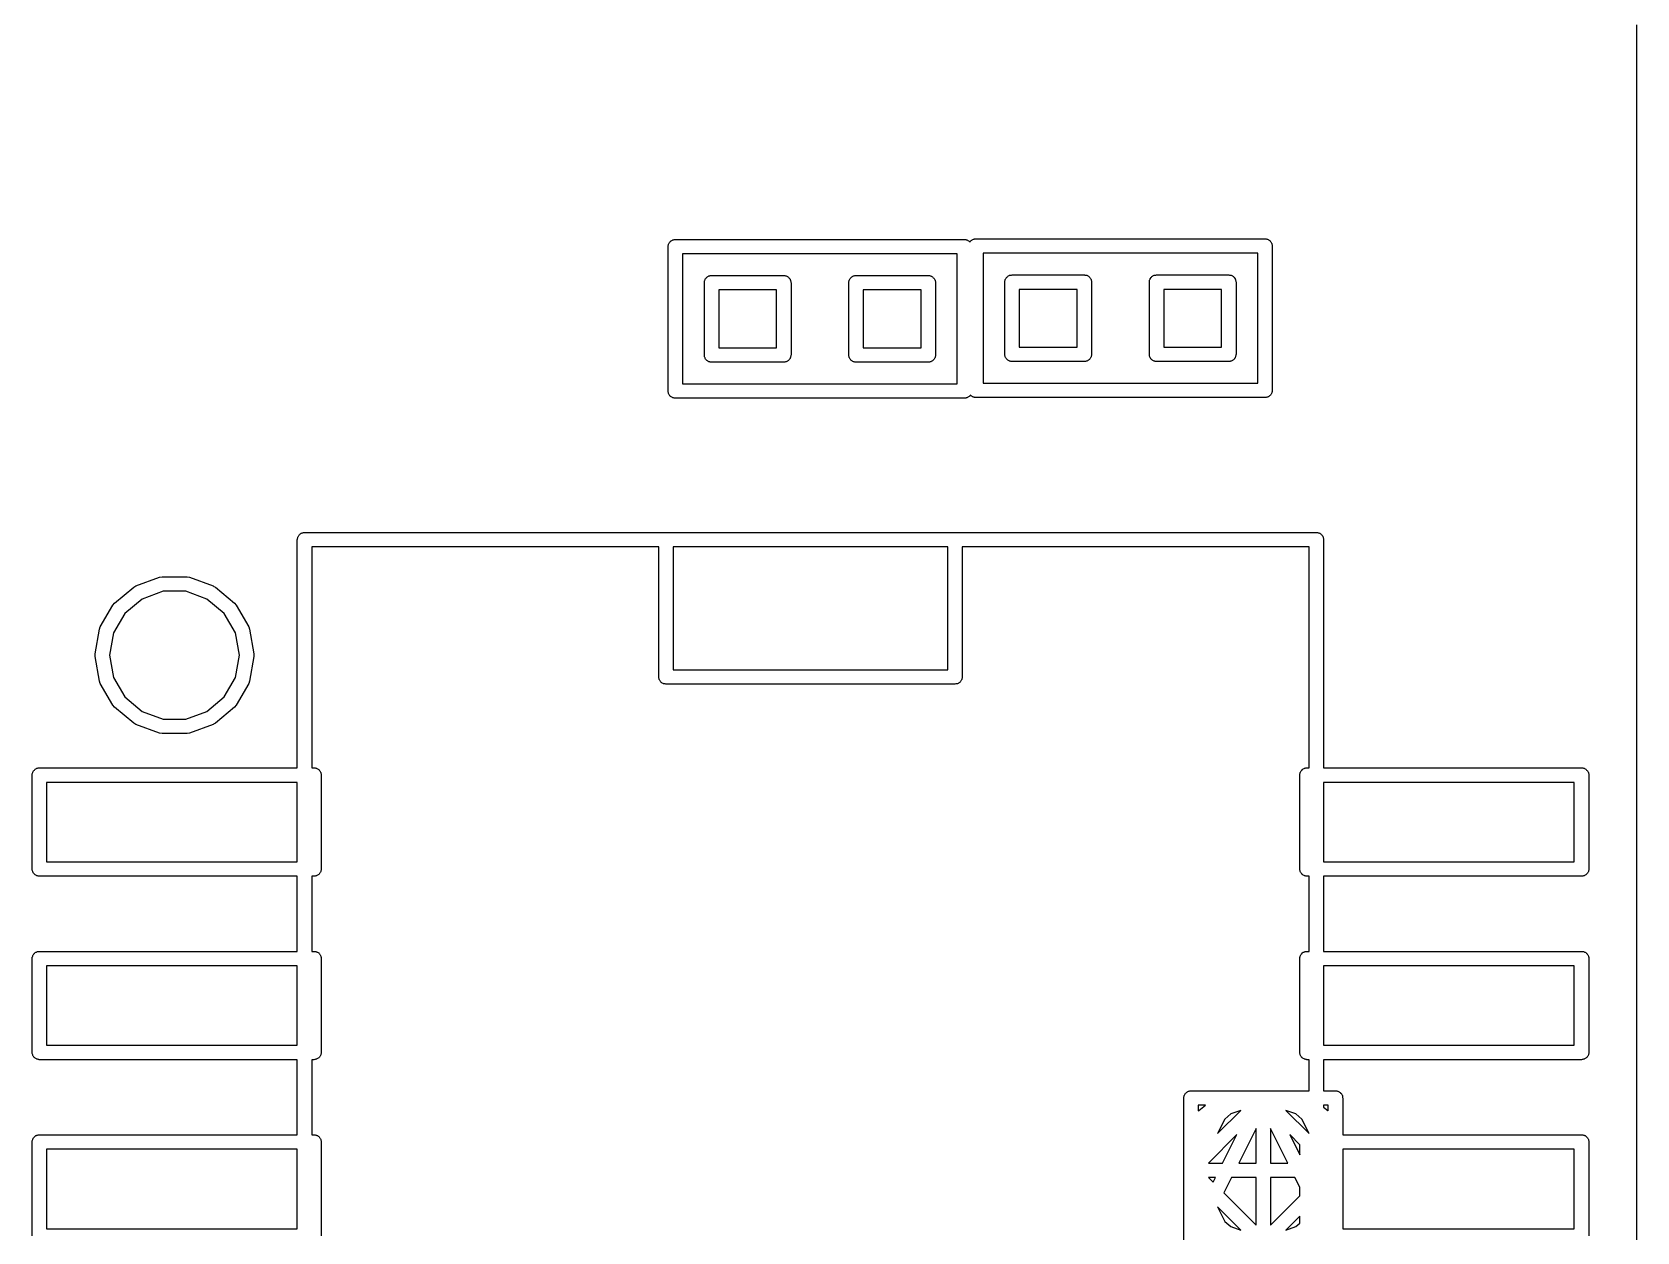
# Model space of a CAD drawing. Extents: x 105.1 to 166.9, y -128.1 to -71.6.
# Drawn here: x 139.98 to 151.09, y -105.43 to -97.12 of the extents above; entities that cross this region are included whole.
import ezdxf

# ---------------------------------------------------------------- set-up
doc = ezdxf.new("R2010")
doc.units = 0
doc.header["$MEASUREMENT"] = 0
doc.layers.add('BLACK', color=7, linetype='CONTINUOUS')

msp = doc.modelspace()

# ---------------------------------------------------------------- linework, layer by layer
at = {"layer": 'Black'}
for p, q in [((151.086, -113.584), (151.086, -97.0744)), ((144.386, -98.5923), (144.389, -98.5885)), ((144.386, -98.5966), (144.386, -98.5923)), ((144.389, -98.5885), (144.39, -98.5844)), ((144.39, -98.5844), (144.393, -98.581)), ((144.393, -98.581), (144.395, -98.5772)), ((144.395, -98.5772), (144.399, -98.5744)), ((144.399, -98.5744), (144.401, -98.5711)), ((144.401, -98.5711), (144.405, -98.5689)), ((144.405, -98.5689), (144.408, -98.5661)), ((144.408, -98.5661), (144.413, -98.5646)), ((144.413, -98.5646), (144.416, -98.5624)), ((144.416, -98.5624), (144.421, -98.5616)), ((144.421, -98.5616), (144.425, -98.5601)), ((144.425, -98.5601), (144.429, -98.5601)), ((144.429, -98.5601), (144.433, -98.5594)), ((144.433, -98.5594), (146.433, -98.5594)), ((146.433, -98.5594), (146.438, -98.5601)), ((146.438, -98.5601), (146.442, -98.5601)), ((146.442, -98.5601), (146.446, -98.5616)), ((146.446, -98.5616), (146.451, -98.5624)), ((146.451, -98.5624), (146.454, -98.5646)), ((146.454, -98.5646), (146.458, -98.5661)), ((146.458, -98.5661), (146.462, -98.5689)), ((146.462, -98.5689), (146.466, -98.5711)), ((146.466, -98.5711), (146.468, -98.5744)), ((146.468, -98.5744), (146.472, -98.5772)), ((146.472, -98.5767), (146.474, -98.5729)), ((146.472, -98.5772), (146.472, -98.5767)), ((146.472, -98.5772), (146.472, -98.5772)), ((146.474, -98.5729), (146.478, -98.5701)), ((146.478, -98.5701), (146.481, -98.5667)), ((146.481, -98.5667), (146.484, -98.5646)), ((146.484, -98.5646), (146.488, -98.5617)), ((146.488, -98.5617), (146.492, -98.5602)), ((146.492, -98.5602), (146.496, -98.5581)), ((146.496, -98.5581), (146.5, -98.5573)), ((146.5, -98.5573), (146.504, -98.5558)), ((146.504, -98.5558), (146.508, -98.5558)), ((146.508, -98.5558), (146.513, -98.555)), ((146.513, -98.555), (148.513, -98.555)), ((148.513, -98.555), (148.517, -98.5558)), ((148.517, -98.5558), (148.521, -98.5558)), ((148.521, -98.5558), (148.525, -98.5573)), ((148.525, -98.5573), (148.53, -98.5581)), ((148.53, -98.5581), (148.534, -98.5602)), ((148.534, -98.5602), (148.538, -98.5617)), ((148.538, -98.5617), (148.541, -98.5646)), ((148.541, -98.5646), (148.545, -98.5667)), ((148.545, -98.5667), (148.548, -98.5701)), ((148.548, -98.5701), (148.551, -98.5729)), ((148.551, -98.5729), (148.553, -98.5767)), ((148.553, -98.5767), (148.556, -98.58)), ((148.556, -98.58), (148.558, -98.5842)), ((148.558, -98.5842), (148.56, -98.5879)), ((148.56, -98.5879), (148.56, -98.5923)), ((148.56, -98.5923), (148.562, -98.5964)), ((144.383, -98.6094), (144.384, -98.6051)), ((144.383, -99.6091), (144.383, -98.6094)), ((144.384, -98.6007), (144.386, -98.5966)), ((144.384, -98.6051), (144.384, -98.6007)), ((144.483, -98.6594), (144.483, -99.5591)), ((146.383, -98.6594), (144.483, -98.6594)), ((146.383, -99.5591), (146.383, -98.6594)), ((146.563, -98.655), (146.563, -99.5548)), ((148.463, -98.655), (146.563, -98.655)), ((148.463, -99.5548), (148.463, -98.655)), ((148.562, -98.5964), (148.562, -98.6007)), ((148.562, -98.6007), (148.563, -98.605)), ((148.563, -98.605), (148.563, -99.6048)), ((144.655, -98.8188), (144.659, -98.8159)), ((144.659, -98.8159), (144.663, -98.8145)), ((144.663, -98.8145), (144.666, -98.8123)), ((144.666, -98.8123), (144.671, -98.8115)), ((144.671, -98.8115), (144.675, -98.81)), ((144.675, -98.81), (144.679, -98.81)), ((144.679, -98.81), (144.684, -98.8092)), ((144.684, -98.8092), (145.184, -98.8092)), ((145.184, -98.8092), (145.188, -98.81)), ((145.188, -98.81), (145.192, -98.81)), ((145.192, -98.81), (145.196, -98.8115)), ((145.196, -98.8115), (145.201, -98.8123)), ((145.201, -98.8123), (145.204, -98.8145)), ((145.204, -98.8145), (145.209, -98.8159)), ((145.209, -98.8159), (145.212, -98.8188)), ((145.655, -98.8188), (145.658, -98.8159)), ((145.658, -98.8159), (145.662, -98.8145)), ((145.662, -98.8145), (145.666, -98.8123)), ((145.666, -98.8123), (145.671, -98.8115)), ((145.671, -98.8115), (145.675, -98.81)), ((145.675, -98.81), (145.679, -98.81)), ((145.679, -98.81), (145.683, -98.8092)), ((145.683, -98.8092), (146.183, -98.8092)), ((146.183, -98.8092), (146.188, -98.81)), ((146.188, -98.81), (146.192, -98.81)), ((146.192, -98.81), (146.196, -98.8115)), ((146.196, -98.8115), (146.2, -98.8123)), ((146.2, -98.8123), (146.204, -98.8145)), ((146.204, -98.8145), (146.208, -98.8159)), ((146.208, -98.8159), (146.212, -98.8188)), ((146.728, -98.82), (146.731, -98.8166)), ((146.731, -98.8166), (146.734, -98.8144)), ((146.734, -98.8144), (146.738, -98.8116)), ((146.738, -98.8116), (146.742, -98.8101)), ((146.742, -98.8101), (146.746, -98.8079)), ((146.746, -98.8079), (146.75, -98.8072)), ((146.75, -98.8072), (146.754, -98.8057)), ((146.754, -98.8057), (146.759, -98.8057)), ((146.759, -98.8057), (146.763, -98.8049)), ((146.763, -98.8049), (147.263, -98.8049)), ((147.263, -98.8049), (147.267, -98.8057)), ((147.267, -98.8057), (147.272, -98.8057)), ((147.272, -98.8057), (147.276, -98.8072)), ((147.276, -98.8072), (147.28, -98.8079)), ((147.28, -98.8079), (147.284, -98.8101)), ((147.284, -98.8101), (147.288, -98.8116)), ((147.288, -98.8116), (147.291, -98.8144)), ((147.291, -98.8144), (147.295, -98.8166)), ((147.295, -98.8166), (147.298, -98.82)), ((147.728, -98.82), (147.73, -98.8166)), ((147.73, -98.8166), (147.734, -98.8144)), ((147.734, -98.8144), (147.738, -98.8116)), ((147.738, -98.8116), (147.742, -98.8101)), ((147.742, -98.8101), (147.745, -98.8079)), ((147.745, -98.8079), (147.75, -98.8072)), ((147.75, -98.8072), (147.754, -98.8057)), ((147.754, -98.8057), (147.758, -98.8057)), ((147.758, -98.8057), (147.763, -98.8049)), ((147.763, -98.8049), (148.263, -98.8049)), ((148.263, -98.8049), (148.267, -98.8057)), ((148.267, -98.8057), (148.271, -98.8057)), ((148.271, -98.8057), (148.275, -98.8072)), ((148.275, -98.8072), (148.28, -98.8079)), ((148.28, -98.8079), (148.283, -98.8101)), ((148.283, -98.8101), (148.288, -98.8116)), ((148.288, -98.8116), (148.291, -98.8144)), ((148.291, -98.8144), (148.295, -98.8166)), ((148.295, -98.8166), (148.298, -98.82)), ((144.634, -98.8506), (144.636, -98.8465)), ((144.634, -98.8549), (144.634, -98.8506)), ((144.634, -98.8592), (144.634, -98.8549)), ((144.634, -99.3592), (144.634, -98.8592)), ((144.636, -98.8465), (144.637, -98.8421)), ((144.637, -98.8421), (144.639, -98.8384)), ((144.639, -98.8384), (144.64, -98.8342)), ((144.64, -98.8342), (144.643, -98.8309)), ((144.643, -98.8309), (144.645, -98.8271)), ((144.645, -98.8271), (144.649, -98.8243)), ((144.649, -98.8243), (144.651, -98.8209)), ((144.651, -98.8209), (144.655, -98.8188)), ((144.734, -98.9092), (144.734, -99.3092)), ((145.134, -98.9092), (144.734, -98.9092)), ((145.134, -99.3092), (145.134, -98.9092)), ((145.212, -98.8188), (145.216, -98.8209)), ((145.216, -98.8209), (145.219, -98.8243)), ((145.219, -98.8243), (145.222, -98.8271)), ((145.222, -98.8271), (145.224, -98.8309)), ((145.224, -98.8309), (145.227, -98.8342)), ((145.227, -98.8342), (145.228, -98.8384)), ((145.228, -98.8384), (145.231, -98.8421)), ((145.231, -98.8421), (145.231, -98.8465)), ((145.231, -98.8465), (145.233, -98.8506)), ((145.233, -98.8506), (145.233, -98.8549)), ((145.233, -98.8549), (145.234, -98.8592)), ((145.234, -98.8592), (145.234, -99.3592)), ((145.633, -98.8592), (145.634, -98.8549)), ((145.633, -99.3592), (145.633, -98.8592)), ((145.634, -98.8506), (145.636, -98.8465)), ((145.634, -98.8549), (145.634, -98.8506)), ((145.636, -98.8421), (145.639, -98.8384)), ((145.636, -98.8465), (145.636, -98.8421)), ((145.639, -98.8384), (145.64, -98.8342)), ((145.64, -98.8342), (145.643, -98.8309)), ((145.643, -98.8309), (145.645, -98.8271)), ((145.645, -98.8271), (145.648, -98.8243)), ((145.648, -98.8243), (145.651, -98.8209)), ((145.651, -98.8209), (145.655, -98.8188)), ((145.733, -98.9092), (145.733, -99.3092)), ((146.133, -98.9092), (145.733, -98.9092)), ((146.133, -99.3092), (146.133, -98.9092)), ((146.212, -98.8188), (146.215, -98.8209)), ((146.215, -98.8209), (146.218, -98.8243)), ((146.218, -98.8243), (146.222, -98.8271)), ((146.222, -98.8271), (146.224, -98.8309)), ((146.224, -98.8309), (146.227, -98.8342)), ((146.227, -98.8342), (146.228, -98.8384)), ((146.228, -98.8384), (146.23, -98.8421)), ((146.23, -98.8421), (146.231, -98.8465)), ((146.231, -98.8465), (146.233, -98.8506)), ((146.233, -98.8506), (146.233, -98.8549)), ((146.233, -98.8549), (146.233, -98.8592)), ((146.233, -98.8592), (146.233, -99.3592)), ((146.713, -98.8549), (146.714, -98.8506)), ((146.713, -99.3549), (146.713, -98.8549)), ((146.714, -98.8462), (146.715, -98.8421)), ((146.714, -98.8506), (146.714, -98.8462)), ((146.715, -98.8421), (146.716, -98.8378)), ((146.716, -98.8378), (146.718, -98.834)), ((146.718, -98.834), (146.72, -98.8299)), ((146.72, -98.8299), (146.722, -98.8266)), ((146.722, -98.8266), (146.725, -98.8228)), ((146.725, -98.8228), (146.728, -98.82)), ((146.813, -98.9049), (146.813, -99.3049)), ((147.213, -98.9049), (146.813, -98.9049)), ((147.213, -99.3049), (147.213, -98.9049)), ((147.298, -98.82), (147.301, -98.8228)), ((147.301, -98.8228), (147.303, -98.8266)), ((147.303, -98.8266), (147.306, -98.8299)), ((147.306, -98.8299), (147.308, -98.834)), ((147.308, -98.834), (147.31, -98.8378)), ((147.31, -98.8378), (147.311, -98.8421)), ((147.311, -98.8421), (147.312, -98.8462)), ((147.312, -98.8462), (147.312, -98.8506)), ((147.312, -98.8506), (147.313, -98.8549)), ((147.313, -98.8549), (147.313, -99.3549)), ((147.713, -98.8462), (147.715, -98.8421)), ((147.713, -98.8506), (147.713, -98.8462)), ((147.713, -98.8549), (147.713, -98.8506)), ((147.713, -99.3549), (147.713, -98.8549)), ((147.715, -98.8421), (147.716, -98.8378)), ((147.716, -98.8378), (147.718, -98.834)), ((147.718, -98.834), (147.719, -98.8299)), ((147.719, -98.8299), (147.722, -98.8266)), ((147.722, -98.8266), (147.724, -98.8228)), ((147.724, -98.8228), (147.728, -98.82)), ((147.813, -98.9049), (147.813, -99.3049)), ((148.213, -98.9049), (147.813, -98.9049)), ((148.213, -99.3049), (148.213, -98.9049)), ((148.298, -98.82), (148.301, -98.8228)), ((148.301, -98.8228), (148.303, -98.8266)), ((148.303, -98.8266), (148.306, -98.8299)), ((148.306, -98.8299), (148.307, -98.834)), ((148.307, -98.834), (148.31, -98.8378)), ((148.31, -98.8378), (148.31, -98.8421)), ((148.31, -98.8421), (148.312, -98.8462)), ((148.312, -98.8462), (148.312, -98.8506)), ((148.312, -98.8506), (148.313, -98.8549)), ((148.313, -98.8549), (148.313, -99.3549)), ((144.634, -99.3636), (144.634, -99.3592)), ((144.634, -99.3679), (144.634, -99.3636)), ((144.636, -99.372), (144.634, -99.3679)), ((144.734, -99.3092), (145.134, -99.3092)), ((145.233, -99.3679), (145.231, -99.372)), ((145.234, -99.3592), (145.233, -99.3636)), ((145.233, -99.3636), (145.233, -99.3679)), ((145.634, -99.3636), (145.633, -99.3592)), ((145.634, -99.3679), (145.634, -99.3636)), ((145.636, -99.372), (145.634, -99.3679)), ((145.733, -99.3092), (146.133, -99.3092)), ((146.233, -99.3679), (146.231, -99.372)), ((146.233, -99.3592), (146.233, -99.3636)), ((146.233, -99.3636), (146.233, -99.3679)), ((146.714, -99.3592), (146.713, -99.3549)), ((146.714, -99.3636), (146.714, -99.3592)), ((146.715, -99.3677), (146.714, -99.3636)), ((146.716, -99.372), (146.715, -99.3677)), ((146.813, -99.3049), (147.213, -99.3049)), ((147.311, -99.3677), (147.31, -99.372)), ((147.312, -99.3636), (147.311, -99.3677)), ((147.313, -99.3549), (147.312, -99.3592)), ((147.312, -99.3592), (147.312, -99.3636)), ((147.713, -99.3592), (147.713, -99.3549)), ((147.713, -99.3636), (147.713, -99.3592)), ((147.715, -99.3677), (147.713, -99.3636)), ((147.716, -99.372), (147.715, -99.3677)), ((147.813, -99.3049), (148.213, -99.3049)), ((148.312, -99.3636), (148.31, -99.3677)), ((148.31, -99.3677), (148.31, -99.372)), ((148.313, -99.3549), (148.312, -99.3592)), ((148.312, -99.3592), (148.312, -99.3636)), ((144.637, -99.3763), (144.636, -99.372)), ((144.639, -99.3801), (144.637, -99.3763)), ((144.64, -99.3842), (144.639, -99.3801)), ((144.643, -99.3876), (144.64, -99.3842)), ((144.645, -99.3914), (144.643, -99.3876)), ((144.649, -99.3942), (144.645, -99.3914)), ((144.651, -99.3975), (144.649, -99.3942)), ((144.655, -99.3997), (144.651, -99.3975)), ((144.659, -99.4025), (144.655, -99.3997)), ((144.663, -99.404), (144.659, -99.4025)), ((144.666, -99.4062), (144.663, -99.404)), ((144.671, -99.407), (144.666, -99.4062)), ((144.675, -99.4085), (144.671, -99.407)), ((144.679, -99.4085), (144.675, -99.4085)), ((144.684, -99.4092), (144.679, -99.4085)), ((145.184, -99.4092), (144.684, -99.4092)), ((145.188, -99.4085), (145.184, -99.4092)), ((145.192, -99.4085), (145.188, -99.4085)), ((145.196, -99.407), (145.192, -99.4085)), ((145.201, -99.4062), (145.196, -99.407)), ((145.204, -99.404), (145.201, -99.4062)), ((145.209, -99.4025), (145.204, -99.404)), ((145.212, -99.3997), (145.209, -99.4025)), ((145.216, -99.3975), (145.212, -99.3997)), ((145.219, -99.3942), (145.216, -99.3975)), ((145.222, -99.3914), (145.219, -99.3942)), ((145.224, -99.3876), (145.222, -99.3914)), ((145.227, -99.3842), (145.224, -99.3876)), ((145.228, -99.3801), (145.227, -99.3842)), ((145.231, -99.3763), (145.228, -99.3801)), ((145.231, -99.372), (145.231, -99.3763)), ((145.636, -99.3763), (145.636, -99.372)), ((145.639, -99.3801), (145.636, -99.3763)), ((145.64, -99.3842), (145.639, -99.3801)), ((145.643, -99.3876), (145.64, -99.3842)), ((145.645, -99.3914), (145.643, -99.3876)), ((145.648, -99.3942), (145.645, -99.3914)), ((145.651, -99.3975), (145.648, -99.3942)), ((145.655, -99.3997), (145.651, -99.3975)), ((145.658, -99.4025), (145.655, -99.3997)), ((145.662, -99.404), (145.658, -99.4025)), ((145.666, -99.4062), (145.662, -99.404)), ((145.671, -99.407), (145.666, -99.4062)), ((145.675, -99.4085), (145.671, -99.407)), ((145.679, -99.4085), (145.675, -99.4085)), ((145.683, -99.4092), (145.679, -99.4085)), ((146.183, -99.4092), (145.683, -99.4092)), ((146.188, -99.4085), (146.183, -99.4092)), ((146.192, -99.4085), (146.188, -99.4085)), ((146.196, -99.407), (146.192, -99.4085)), ((146.2, -99.4062), (146.196, -99.407)), ((146.204, -99.404), (146.2, -99.4062)), ((146.208, -99.4025), (146.204, -99.404)), ((146.212, -99.3997), (146.208, -99.4025)), ((146.215, -99.3975), (146.212, -99.3997)), ((146.218, -99.3942), (146.215, -99.3975)), ((146.222, -99.3914), (146.218, -99.3942)), ((146.224, -99.3876), (146.222, -99.3914)), ((146.227, -99.3842), (146.224, -99.3876)), ((146.228, -99.3801), (146.227, -99.3842)), ((146.23, -99.3763), (146.228, -99.3801)), ((146.231, -99.372), (146.23, -99.3763)), ((146.718, -99.3758), (146.716, -99.372)), ((146.72, -99.3799), (146.718, -99.3758)), ((146.722, -99.3833), (146.72, -99.3799)), ((146.725, -99.3871), (146.722, -99.3833)), ((146.728, -99.3899), (146.725, -99.3871)), ((146.731, -99.3932), (146.728, -99.3899)), ((146.734, -99.3954), (146.731, -99.3932)), ((146.738, -99.3982), (146.734, -99.3954)), ((146.742, -99.3997), (146.738, -99.3982)), ((146.746, -99.4019), (146.742, -99.3997)), ((146.75, -99.4027), (146.746, -99.4019)), ((146.754, -99.4042), (146.75, -99.4027)), ((146.759, -99.4042), (146.754, -99.4042)), ((146.763, -99.4049), (146.759, -99.4042)), ((147.263, -99.4049), (146.763, -99.4049)), ((147.267, -99.4042), (147.263, -99.4049)), ((147.272, -99.4042), (147.267, -99.4042)), ((147.276, -99.4027), (147.272, -99.4042)), ((147.28, -99.4019), (147.276, -99.4027)), ((147.284, -99.3997), (147.28, -99.4019)), ((147.288, -99.3982), (147.284, -99.3997)), ((147.291, -99.3954), (147.288, -99.3982)), ((147.295, -99.3932), (147.291, -99.3954)), ((147.298, -99.3899), (147.295, -99.3932)), ((147.301, -99.3871), (147.298, -99.3899)), ((147.303, -99.3833), (147.301, -99.3871)), ((147.306, -99.3799), (147.303, -99.3833)), ((147.308, -99.3758), (147.306, -99.3799)), ((147.31, -99.372), (147.308, -99.3758)), ((147.718, -99.3758), (147.716, -99.372)), ((147.719, -99.3799), (147.718, -99.3758)), ((147.722, -99.3833), (147.719, -99.3799)), ((147.724, -99.3871), (147.722, -99.3833)), ((147.728, -99.3899), (147.724, -99.3871)), ((147.73, -99.3932), (147.728, -99.3899)), ((147.734, -99.3954), (147.73, -99.3932)), ((147.738, -99.3982), (147.734, -99.3954)), ((147.742, -99.3997), (147.738, -99.3982)), ((147.745, -99.4019), (147.742, -99.3997)), ((147.75, -99.4027), (147.745, -99.4019)), ((147.754, -99.4042), (147.75, -99.4027)), ((147.758, -99.4042), (147.754, -99.4042)), ((147.763, -99.4049), (147.758, -99.4042)), ((148.263, -99.4049), (147.763, -99.4049)), ((148.267, -99.4042), (148.263, -99.4049)), ((148.271, -99.4042), (148.267, -99.4042)), ((148.275, -99.4027), (148.271, -99.4042)), ((148.28, -99.4019), (148.275, -99.4027)), ((148.283, -99.3997), (148.28, -99.4019)), ((148.288, -99.3982), (148.283, -99.3997)), ((148.291, -99.3954), (148.288, -99.3982)), ((148.295, -99.3932), (148.291, -99.3954)), ((148.298, -99.3899), (148.295, -99.3932)), ((148.301, -99.3871), (148.298, -99.3899)), ((148.303, -99.3833), (148.301, -99.3871)), ((148.306, -99.3799), (148.303, -99.3833)), ((148.307, -99.3758), (148.306, -99.3799)), ((148.31, -99.372), (148.307, -99.3758)), ((144.483, -99.5591), (146.383, -99.5591)), ((146.563, -99.5548), (148.463, -99.5548)), ((144.384, -99.6134), (144.383, -99.6091)), ((144.384, -99.6178), (144.384, -99.6134)), ((144.386, -99.6219), (144.384, -99.6178)), ((144.386, -99.6262), (144.386, -99.6219)), ((144.389, -99.63), (144.386, -99.6262)), ((144.39, -99.6341), (144.389, -99.63)), ((144.393, -99.6375), (144.39, -99.6341)), ((144.395, -99.6412), (144.393, -99.6375)), ((144.399, -99.6441), (144.395, -99.6412)), ((144.401, -99.6474), (144.399, -99.6441)), ((144.405, -99.6496), (144.401, -99.6474)), ((144.408, -99.6524), (144.405, -99.6496)), ((144.413, -99.6539), (144.408, -99.6524)), ((144.416, -99.6561), (144.413, -99.6539)), ((144.421, -99.6569), (144.416, -99.6561)), ((144.425, -99.6583), (144.421, -99.6569)), ((144.429, -99.6583), (144.425, -99.6583)), ((144.433, -99.6591), (144.429, -99.6583)), ((146.433, -99.6591), (144.433, -99.6591)), ((146.438, -99.6583), (146.433, -99.6591)), ((146.442, -99.6583), (146.438, -99.6583)), ((146.446, -99.6569), (146.442, -99.6583)), ((146.451, -99.6561), (146.446, -99.6569)), ((146.454, -99.6539), (146.451, -99.6561)), ((146.458, -99.6524), (146.454, -99.6539)), ((146.462, -99.6496), (146.458, -99.6524)), ((146.466, -99.6474), (146.462, -99.6496)), ((146.468, -99.6441), (146.466, -99.6474)), ((146.472, -99.6412), (146.468, -99.6441)), ((146.474, -99.6375), (146.472, -99.6412)), ((146.478, -99.6397), (146.474, -99.6369)), ((146.474, -99.6369), (146.474, -99.6369)), ((146.474, -99.6369), (146.474, -99.6375)), ((146.481, -99.6431), (146.478, -99.6397)), ((146.484, -99.6453), (146.481, -99.6431)), ((146.488, -99.6481), (146.484, -99.6453)), ((146.492, -99.6496), (146.488, -99.6481)), ((146.496, -99.6518), (146.492, -99.6496)), ((146.5, -99.6525), (146.496, -99.6518)), ((146.504, -99.654), (146.5, -99.6525)), ((146.508, -99.654), (146.504, -99.654)), ((146.513, -99.6548), (146.508, -99.654)), ((148.513, -99.6548), (146.513, -99.6548)), ((148.517, -99.654), (148.513, -99.6548)), ((148.521, -99.654), (148.517, -99.654)), ((148.525, -99.6525), (148.521, -99.654)), ((148.53, -99.6518), (148.525, -99.6525)), ((148.534, -99.6496), (148.53, -99.6518)), ((148.538, -99.6481), (148.534, -99.6496)), ((148.541, -99.6453), (148.538, -99.6481)), ((148.545, -99.6431), (148.541, -99.6453)), ((148.548, -99.6397), (148.545, -99.6431)), ((148.551, -99.6369), (148.548, -99.6397)), ((148.553, -99.6331), (148.551, -99.6369)), ((148.556, -99.6298), (148.553, -99.6331)), ((148.558, -99.6257), (148.556, -99.6298)), ((148.56, -99.6219), (148.558, -99.6257)), ((148.562, -99.6135), (148.56, -99.6176)), ((148.56, -99.6176), (148.56, -99.6219)), ((148.563, -99.6048), (148.562, -99.6091)), ((148.562, -99.6091), (148.562, -99.6135)), ((141.843, -100.594), (141.848, -100.593)), ((141.848, -100.593), (141.851, -100.591)), ((141.851, -100.591), (141.856, -100.59)), ((141.856, -100.59), (141.86, -100.588)), ((141.86, -100.588), (141.864, -100.588)), ((141.864, -100.588), (141.868, -100.588)), ((141.868, -100.588), (148.868, -100.588)), ((148.868, -100.588), (148.873, -100.588)), ((148.873, -100.588), (148.877, -100.588)), ((148.877, -100.588), (148.881, -100.59)), ((148.881, -100.59), (148.886, -100.591)), ((148.886, -100.591), (148.889, -100.593)), ((148.889, -100.593), (148.893, -100.594)), ((141.818, -100.638), (141.819, -100.633)), ((141.818, -102.218), (141.818, -100.638)), ((141.819, -100.629), (141.821, -100.625)), ((141.819, -100.633), (141.819, -100.629)), ((141.821, -100.625), (141.822, -100.621)), ((141.822, -100.621), (141.824, -100.617)), ((141.824, -100.617), (141.825, -100.613)), ((141.825, -100.613), (141.828, -100.609)), ((141.828, -100.609), (141.83, -100.606)), ((141.83, -100.606), (141.834, -100.603)), ((141.834, -100.603), (141.836, -100.599)), ((141.836, -100.599), (141.84, -100.597)), ((141.84, -100.597), (141.843, -100.594)), ((144.318, -100.688), (141.918, -100.688)), ((141.918, -100.688), (141.918, -102.218)), ((144.318, -101.588), (144.318, -100.688)), ((144.418, -100.688), (144.418, -101.538)), ((146.318, -100.688), (144.418, -100.688)), ((146.318, -101.538), (146.318, -100.688)), ((148.818, -100.688), (146.418, -100.688)), ((146.418, -100.688), (146.418, -101.588)), ((148.818, -102.218), (148.818, -100.688)), ((148.893, -100.594), (148.897, -100.597)), ((148.897, -100.597), (148.901, -100.599)), ((148.901, -100.599), (148.903, -100.603)), ((148.903, -100.603), (148.907, -100.606)), ((148.907, -100.606), (148.909, -100.609)), ((148.909, -100.609), (148.912, -100.613)), ((148.912, -100.613), (148.913, -100.617)), ((148.913, -100.617), (148.915, -100.621)), ((148.915, -100.621), (148.916, -100.625)), ((148.916, -100.625), (148.918, -100.629)), ((148.918, -100.629), (148.918, -100.633)), ((148.918, -100.633), (148.918, -100.638)), ((148.918, -100.638), (148.918, -102.218)), ((140.701, -100.958), (140.865, -100.898)), ((140.865, -100.898), (140.882, -100.895)), ((140.882, -100.895), (141.055, -100.895)), ((141.055, -100.895), (141.072, -100.898)), ((141.072, -100.898), (141.072, -100.898)), ((141.072, -100.898), (141.236, -100.958)), ((140.553, -101.078), (140.686, -100.966)), ((140.686, -100.966), (140.701, -100.958)), ((140.89, -100.995), (140.744, -101.049)), ((141.047, -100.995), (140.89, -100.995)), ((141.193, -101.049), (141.047, -100.995)), ((141.236, -100.958), (141.236, -100.958)), ((141.236, -100.958), (141.241, -100.961)), ((141.241, -100.961), (141.251, -100.966)), ((141.251, -100.966), (141.251, -100.966)), ((141.251, -100.966), (141.384, -101.078)), ((140.455, -101.242), (140.542, -101.091)), ((140.542, -101.091), (140.553, -101.078)), ((140.744, -101.049), (140.624, -101.149)), ((141.313, -101.149), (141.193, -101.049)), ((141.384, -101.078), (141.384, -101.078)), ((141.384, -101.078), (141.395, -101.091)), ((141.395, -101.091), (141.482, -101.242)), ((140.419, -101.429), (140.449, -101.258)), ((140.449, -101.258), (140.455, -101.242)), ((140.624, -101.149), (140.546, -101.284)), ((141.391, -101.284), (141.313, -101.149)), ((141.482, -101.242), (141.488, -101.258)), ((141.488, -101.258), (141.518, -101.429)), ((140.546, -101.284), (140.519, -101.438)), ((141.418, -101.438), (141.391, -101.284)), ((140.419, -101.446), (140.419, -101.429)), ((140.419, -101.429), (140.419, -101.429)), ((140.449, -101.617), (140.419, -101.446)), ((140.519, -101.438), (140.546, -101.591)), ((141.391, -101.591), (141.418, -101.438)), ((141.518, -101.446), (141.488, -101.617)), ((141.518, -101.429), (141.518, -101.429)), ((141.518, -101.429), (141.518, -101.446)), ((140.546, -101.591), (140.624, -101.727)), ((141.313, -101.727), (141.391, -101.591)), ((144.319, -101.592), (144.318, -101.588)), ((144.319, -101.596), (144.319, -101.592)), ((144.418, -101.538), (146.318, -101.538)), ((146.418, -101.588), (146.418, -101.592)), ((146.418, -101.592), (146.418, -101.596)), ((140.455, -101.634), (140.449, -101.617)), ((140.449, -101.617), (140.449, -101.617)), ((140.542, -101.784), (140.455, -101.634)), ((141.482, -101.634), (141.395, -101.784)), ((141.488, -101.617), (141.482, -101.634)), ((141.488, -101.617), (141.488, -101.617)), ((144.321, -101.601), (144.319, -101.596)), ((144.322, -101.605), (144.321, -101.601)), ((144.324, -101.609), (144.322, -101.605)), ((144.325, -101.613), (144.324, -101.609)), ((144.328, -101.616), (144.325, -101.613)), ((144.33, -101.62), (144.328, -101.616)), ((144.334, -101.623), (144.33, -101.62)), ((144.336, -101.626), (144.334, -101.623)), ((144.34, -101.628), (144.336, -101.626)), ((144.343, -101.631), (144.34, -101.628)), ((144.348, -101.633), (144.343, -101.631)), ((144.351, -101.635), (144.348, -101.633)), ((144.356, -101.635), (144.351, -101.635)), ((144.36, -101.637), (144.356, -101.635)), ((144.364, -101.637), (144.36, -101.637)), ((144.368, -101.638), (144.364, -101.637)), ((146.368, -101.638), (144.368, -101.638)), ((146.373, -101.637), (146.368, -101.638)), ((146.377, -101.637), (146.373, -101.637)), ((146.381, -101.635), (146.377, -101.637)), ((146.386, -101.635), (146.381, -101.635)), ((146.389, -101.633), (146.386, -101.635)), ((146.393, -101.631), (146.389, -101.633)), ((146.397, -101.628), (146.393, -101.631)), ((146.401, -101.626), (146.397, -101.628)), ((146.403, -101.623), (146.401, -101.626)), ((146.407, -101.62), (146.403, -101.623)), ((146.409, -101.616), (146.407, -101.62)), ((146.412, -101.613), (146.409, -101.616)), ((146.413, -101.609), (146.412, -101.613)), ((146.415, -101.605), (146.413, -101.609)), ((146.416, -101.601), (146.415, -101.605)), ((146.418, -101.596), (146.416, -101.601)), ((140.553, -101.797), (140.542, -101.784)), ((140.686, -101.909), (140.553, -101.797)), ((140.553, -101.797), (140.553, -101.797)), ((140.624, -101.727), (140.744, -101.827)), ((141.193, -101.827), (141.313, -101.727)), ((141.384, -101.797), (141.251, -101.909)), ((141.395, -101.784), (141.384, -101.797)), ((141.384, -101.797), (141.384, -101.797)), ((140.701, -101.918), (140.686, -101.909)), ((140.865, -101.977), (140.701, -101.918)), ((140.701, -101.918), (140.701, -101.918)), ((140.744, -101.827), (140.89, -101.88)), ((140.89, -101.88), (141.046, -101.88)), ((141.046, -101.88), (141.193, -101.827)), ((141.236, -101.918), (141.072, -101.977)), ((141.239, -101.916), (141.236, -101.918)), ((141.251, -101.909), (141.239, -101.916)), ((140.882, -101.98), (140.865, -101.977)), ((140.865, -101.977), (140.865, -101.977)), ((141.055, -101.98), (140.882, -101.98)), ((141.072, -101.977), (141.055, -101.98)), ((139.984, -102.259), (139.986, -102.255)), ((139.986, -102.255), (139.987, -102.251)), ((139.987, -102.251), (139.989, -102.247)), ((139.989, -102.247), (139.99, -102.243)), ((139.99, -102.243), (139.993, -102.239)), ((139.993, -102.239), (139.995, -102.236)), ((139.995, -102.236), (139.999, -102.233)), ((139.999, -102.233), (140.001, -102.229)), ((140.001, -102.229), (140.005, -102.227)), ((140.005, -102.227), (140.008, -102.224)), ((140.008, -102.224), (140.013, -102.223)), ((140.013, -102.223), (140.016, -102.221)), ((140.016, -102.221), (140.021, -102.22)), ((140.021, -102.22), (140.025, -102.218)), ((140.025, -102.218), (140.029, -102.218)), ((140.029, -102.218), (140.033, -102.218)), ((140.033, -102.218), (141.818, -102.218)), ((141.918, -102.218), (141.933, -102.218)), ((141.933, -102.218), (141.938, -102.218)), ((141.938, -102.218), (141.942, -102.218)), ((141.942, -102.218), (141.946, -102.22)), ((141.946, -102.22), (141.951, -102.221)), ((141.951, -102.221), (141.954, -102.223)), ((141.954, -102.223), (141.958, -102.224)), ((141.958, -102.224), (141.962, -102.227)), ((141.962, -102.227), (141.966, -102.229)), ((141.966, -102.229), (141.968, -102.233)), ((141.968, -102.233), (141.972, -102.236)), ((141.972, -102.236), (141.974, -102.239)), ((141.974, -102.239), (141.977, -102.243)), ((141.977, -102.243), (141.978, -102.247)), ((141.978, -102.247), (141.98, -102.251)), ((141.98, -102.251), (141.981, -102.255)), ((141.981, -102.255), (141.983, -102.259)), ((148.754, -102.259), (148.756, -102.255)), ((148.756, -102.255), (148.757, -102.251)), ((148.757, -102.251), (148.759, -102.247)), ((148.759, -102.247), (148.76, -102.243)), ((148.76, -102.243), (148.763, -102.239)), ((148.763, -102.239), (148.765, -102.236)), ((148.765, -102.236), (148.769, -102.233)), ((148.769, -102.233), (148.771, -102.229)), ((148.771, -102.229), (148.775, -102.227)), ((148.775, -102.227), (148.778, -102.224)), ((148.778, -102.224), (148.783, -102.223)), ((148.783, -102.223), (148.786, -102.221)), ((148.786, -102.221), (148.791, -102.22)), ((148.791, -102.22), (148.795, -102.218)), ((148.795, -102.218), (148.799, -102.218)), ((148.799, -102.218), (148.803, -102.218)), ((148.803, -102.218), (148.818, -102.218)), ((148.918, -102.218), (150.703, -102.218)), ((150.703, -102.218), (150.708, -102.218)), ((150.708, -102.218), (150.712, -102.218)), ((150.712, -102.218), (150.716, -102.22)), ((150.716, -102.22), (150.721, -102.221)), ((150.721, -102.221), (150.724, -102.223)), ((150.724, -102.223), (150.728, -102.224)), ((150.728, -102.224), (150.732, -102.227)), ((150.732, -102.227), (150.736, -102.229)), ((150.736, -102.229), (150.738, -102.233)), ((150.738, -102.233), (150.742, -102.236)), ((150.742, -102.236), (150.744, -102.239)), ((150.744, -102.239), (150.747, -102.243)), ((150.747, -102.243), (150.748, -102.247)), ((150.748, -102.247), (150.75, -102.251)), ((150.75, -102.251), (150.751, -102.255)), ((150.751, -102.255), (150.753, -102.259)), ((139.983, -102.268), (139.984, -102.263)), ((139.983, -102.918), (139.983, -102.268)), ((139.984, -102.263), (139.984, -102.259)), ((140.083, -102.318), (140.083, -102.868)), ((141.818, -102.318), (140.083, -102.318)), ((141.818, -102.868), (141.818, -102.318)), ((141.983, -102.259), (141.983, -102.263)), ((141.983, -102.263), (141.983, -102.268)), ((141.983, -102.268), (141.983, -102.918)), ((148.753, -102.268), (148.754, -102.263)), ((148.753, -102.918), (148.753, -102.268)), ((148.754, -102.263), (148.754, -102.259)), ((148.918, -102.318), (148.918, -102.868)), ((150.653, -102.318), (148.918, -102.318)), ((150.653, -102.868), (150.653, -102.318)), ((150.753, -102.259), (150.753, -102.263)), ((150.753, -102.263), (150.753, -102.268)), ((150.753, -102.268), (150.753, -102.918)), ((139.984, -102.922), (139.983, -102.918)), ((139.984, -102.926), (139.984, -102.922)), ((140.083, -102.868), (141.818, -102.868)), ((141.983, -102.918), (141.983, -102.922)), ((141.983, -102.922), (141.983, -102.926)), ((148.754, -102.922), (148.753, -102.918)), ((148.754, -102.926), (148.754, -102.922)), ((148.918, -102.868), (150.653, -102.868)), ((150.753, -102.918), (150.753, -102.922)), ((150.753, -102.922), (150.753, -102.926)), ((139.986, -102.931), (139.984, -102.926)), ((139.987, -102.935), (139.986, -102.931)), ((139.989, -102.939), (139.987, -102.935)), ((139.99, -102.943), (139.989, -102.939)), ((139.993, -102.946), (139.99, -102.943)), ((139.995, -102.95), (139.993, -102.946)), ((139.999, -102.953), (139.995, -102.95)), ((140.001, -102.956), (139.999, -102.953)), ((140.005, -102.958), (140.001, -102.956)), ((140.008, -102.961), (140.005, -102.958)), ((140.013, -102.963), (140.008, -102.961)), ((140.016, -102.965), (140.013, -102.963)), ((140.021, -102.965), (140.016, -102.965)), ((140.025, -102.967), (140.021, -102.965)), ((140.029, -102.967), (140.025, -102.967)), ((140.033, -102.968), (140.029, -102.967)), ((141.818, -102.968), (140.033, -102.968)), ((141.818, -103.488), (141.818, -102.968)), ((141.933, -102.968), (141.918, -102.968)), ((141.918, -102.968), (141.918, -103.488)), ((141.938, -102.967), (141.933, -102.968)), ((141.942, -102.967), (141.938, -102.967)), ((141.946, -102.965), (141.942, -102.967)), ((141.951, -102.965), (141.946, -102.965)), ((141.954, -102.963), (141.951, -102.965)), ((141.958, -102.961), (141.954, -102.963)), ((141.962, -102.958), (141.958, -102.961)), ((141.966, -102.956), (141.962, -102.958)), ((141.968, -102.953), (141.966, -102.956)), ((141.972, -102.95), (141.968, -102.953)), ((141.974, -102.946), (141.972, -102.95)), ((141.977, -102.943), (141.974, -102.946)), ((141.978, -102.939), (141.977, -102.943)), ((141.98, -102.935), (141.978, -102.939)), ((141.981, -102.931), (141.98, -102.935)), ((141.983, -102.926), (141.981, -102.931)), ((148.756, -102.931), (148.754, -102.926)), ((148.757, -102.935), (148.756, -102.931)), ((148.759, -102.939), (148.757, -102.935)), ((148.76, -102.943), (148.759, -102.939)), ((148.763, -102.946), (148.76, -102.943)), ((148.765, -102.95), (148.763, -102.946)), ((148.769, -102.953), (148.765, -102.95)), ((148.771, -102.956), (148.769, -102.953)), ((148.775, -102.958), (148.771, -102.956)), ((148.778, -102.961), (148.775, -102.958)), ((148.783, -102.963), (148.778, -102.961)), ((148.786, -102.965), (148.783, -102.963)), ((148.791, -102.965), (148.786, -102.965)), ((148.795, -102.967), (148.791, -102.965)), ((148.799, -102.967), (148.795, -102.967)), ((148.803, -102.968), (148.799, -102.967)), ((148.818, -102.968), (148.803, -102.968)), ((148.818, -103.488), (148.818, -102.968)), ((150.703, -102.968), (148.918, -102.968)), ((148.918, -102.968), (148.918, -103.488)), ((150.708, -102.967), (150.703, -102.968)), ((150.712, -102.967), (150.708, -102.967)), ((150.716, -102.965), (150.712, -102.967)), ((150.721, -102.965), (150.716, -102.965)), ((150.724, -102.963), (150.721, -102.965)), ((150.728, -102.961), (150.724, -102.963)), ((150.732, -102.958), (150.728, -102.961)), ((150.736, -102.956), (150.732, -102.958)), ((150.738, -102.953), (150.736, -102.956)), ((150.742, -102.95), (150.738, -102.953)), ((150.744, -102.946), (150.742, -102.95)), ((150.747, -102.943), (150.744, -102.946)), ((150.748, -102.939), (150.747, -102.943)), ((150.75, -102.935), (150.748, -102.939)), ((150.751, -102.931), (150.75, -102.935)), ((150.753, -102.926), (150.751, -102.931)), ((139.983, -103.538), (139.984, -103.533)), ((139.983, -104.188), (139.983, -103.538)), ((139.984, -103.529), (139.986, -103.525)), ((139.984, -103.533), (139.984, -103.529)), ((139.986, -103.525), (139.987, -103.521)), ((139.987, -103.521), (139.989, -103.517)), ((139.989, -103.517), (139.99, -103.513)), ((139.99, -103.513), (139.993, -103.509)), ((139.993, -103.509), (139.995, -103.506)), ((139.995, -103.506), (139.999, -103.503)), ((139.999, -103.503), (140.001, -103.499)), ((140.001, -103.499), (140.005, -103.497)), ((140.005, -103.497), (140.008, -103.494)), ((140.008, -103.494), (140.013, -103.493)), ((140.013, -103.493), (140.016, -103.491)), ((140.016, -103.491), (140.021, -103.49)), ((140.021, -103.49), (140.025, -103.488)), ((140.025, -103.488), (140.029, -103.488)), ((140.029, -103.488), (140.033, -103.488)), ((140.033, -103.488), (141.818, -103.488)), ((140.083, -103.588), (140.083, -104.138)), ((141.818, -103.588), (140.083, -103.588)), ((141.818, -104.138), (141.818, -103.588)), ((141.918, -103.488), (141.933, -103.488)), ((141.933, -103.488), (141.938, -103.488)), ((141.938, -103.488), (141.942, -103.488)), ((141.942, -103.488), (141.946, -103.49)), ((141.946, -103.49), (141.951, -103.491)), ((141.951, -103.491), (141.954, -103.493)), ((141.954, -103.493), (141.958, -103.494)), ((141.958, -103.494), (141.962, -103.497)), ((141.962, -103.497), (141.966, -103.499)), ((141.966, -103.499), (141.968, -103.503)), ((141.968, -103.503), (141.972, -103.506)), ((141.972, -103.506), (141.974, -103.509)), ((141.974, -103.509), (141.977, -103.513)), ((141.977, -103.513), (141.978, -103.517)), ((141.978, -103.517), (141.98, -103.521)), ((141.98, -103.521), (141.981, -103.525)), ((141.981, -103.525), (141.983, -103.529)), ((141.983, -103.529), (141.983, -103.533)), ((141.983, -103.533), (141.983, -103.538)), ((141.983, -103.538), (141.983, -104.188)), ((148.753, -103.538), (148.754, -103.533)), ((148.753, -104.188), (148.753, -103.538)), ((148.754, -103.529), (148.756, -103.525)), ((148.754, -103.533), (148.754, -103.529)), ((148.756, -103.525), (148.757, -103.521)), ((148.757, -103.521), (148.759, -103.517)), ((148.759, -103.517), (148.76, -103.513)), ((148.76, -103.513), (148.763, -103.509)), ((148.763, -103.509), (148.765, -103.506)), ((148.765, -103.506), (148.769, -103.503)), ((148.769, -103.503), (148.771, -103.499)), ((148.771, -103.499), (148.775, -103.497)), ((148.775, -103.497), (148.778, -103.494)), ((148.778, -103.494), (148.783, -103.493)), ((148.783, -103.493), (148.786, -103.491)), ((148.786, -103.491), (148.791, -103.49)), ((148.791, -103.49), (148.795, -103.488)), ((148.795, -103.488), (148.799, -103.488)), ((148.799, -103.488), (148.803, -103.488)), ((148.803, -103.488), (148.818, -103.488)), ((148.918, -103.488), (150.703, -103.488)), ((148.918, -103.588), (148.918, -104.138)), ((150.653, -103.588), (148.918, -103.588)), ((150.653, -104.138), (150.653, -103.588)), ((150.703, -103.488), (150.708, -103.488)), ((150.708, -103.488), (150.712, -103.488)), ((150.712, -103.488), (150.716, -103.49)), ((150.716, -103.49), (150.721, -103.491)), ((150.721, -103.491), (150.724, -103.493)), ((150.724, -103.493), (150.728, -103.494)), ((150.728, -103.494), (150.732, -103.497)), ((150.732, -103.497), (150.736, -103.499)), ((150.736, -103.499), (150.738, -103.503)), ((150.738, -103.503), (150.742, -103.506)), ((150.742, -103.506), (150.744, -103.509)), ((150.744, -103.509), (150.747, -103.513)), ((150.747, -103.513), (150.748, -103.517)), ((150.748, -103.517), (150.75, -103.521)), ((150.75, -103.521), (150.751, -103.525)), ((150.751, -103.525), (150.753, -103.529)), ((150.753, -103.529), (150.753, -103.533)), ((150.753, -103.533), (150.753, -103.538)), ((150.753, -103.538), (150.753, -104.188)), ((140.083, -104.138), (141.818, -104.138)), ((148.918, -104.138), (150.653, -104.138)), ((139.984, -104.192), (139.983, -104.188)), ((139.984, -104.196), (139.984, -104.192)), ((139.986, -104.201), (139.984, -104.196)), ((139.987, -104.205), (139.986, -104.201)), ((139.989, -104.209), (139.987, -104.205)), ((139.99, -104.213), (139.989, -104.209)), ((139.993, -104.216), (139.99, -104.213)), ((139.995, -104.22), (139.993, -104.216)), ((139.999, -104.223), (139.995, -104.22)), ((140.001, -104.226), (139.999, -104.223)), ((140.005, -104.228), (140.001, -104.226)), ((140.008, -104.231), (140.005, -104.228)), ((140.013, -104.233), (140.008, -104.231)), ((140.016, -104.235), (140.013, -104.233)), ((140.021, -104.235), (140.016, -104.235)), ((140.025, -104.237), (140.021, -104.235)), ((140.029, -104.237), (140.025, -104.237)), ((140.033, -104.238), (140.029, -104.237)), ((141.818, -104.238), (140.033, -104.238)), ((141.818, -104.758), (141.818, -104.238)), ((141.933, -104.238), (141.918, -104.238)), ((141.918, -104.238), (141.918, -104.758)), ((141.938, -104.237), (141.933, -104.238)), ((141.942, -104.237), (141.938, -104.237)), ((141.946, -104.235), (141.942, -104.237)), ((141.951, -104.235), (141.946, -104.235)), ((141.954, -104.233), (141.951, -104.235)), ((141.958, -104.231), (141.954, -104.233)), ((141.962, -104.228), (141.958, -104.231)), ((141.966, -104.226), (141.962, -104.228)), ((141.968, -104.223), (141.966, -104.226)), ((141.972, -104.22), (141.968, -104.223)), ((141.974, -104.216), (141.972, -104.22)), ((141.977, -104.213), (141.974, -104.216)), ((141.978, -104.209), (141.977, -104.213)), ((141.98, -104.205), (141.978, -104.209)), ((141.981, -104.201), (141.98, -104.205)), ((141.983, -104.196), (141.981, -104.201)), ((141.983, -104.188), (141.983, -104.192)), ((141.983, -104.192), (141.983, -104.196)), ((148.754, -104.192), (148.753, -104.188)), ((148.754, -104.196), (148.754, -104.192)), ((148.756, -104.201), (148.754, -104.196)), ((148.757, -104.205), (148.756, -104.201)), ((148.759, -104.209), (148.757, -104.205)), ((148.76, -104.213), (148.759, -104.209)), ((148.763, -104.216), (148.76, -104.213)), ((148.765, -104.22), (148.763, -104.216)), ((148.769, -104.223), (148.765, -104.22)), ((148.771, -104.226), (148.769, -104.223)), ((148.775, -104.228), (148.771, -104.226)), ((148.778, -104.231), (148.775, -104.228)), ((148.783, -104.233), (148.778, -104.231)), ((148.786, -104.235), (148.783, -104.233)), ((148.791, -104.235), (148.786, -104.235)), ((148.795, -104.237), (148.791, -104.235)), ((148.799, -104.237), (148.795, -104.237)), ((148.803, -104.238), (148.799, -104.237)), ((148.818, -104.238), (148.803, -104.238)), ((148.818, -104.454), (148.818, -104.238)), ((150.703, -104.238), (148.918, -104.238)), ((148.918, -104.238), (148.918, -104.454)), ((150.708, -104.237), (150.703, -104.238)), ((150.712, -104.237), (150.708, -104.237)), ((150.716, -104.235), (150.712, -104.237)), ((150.721, -104.235), (150.716, -104.235)), ((150.724, -104.233), (150.721, -104.235)), ((150.728, -104.231), (150.724, -104.233)), ((150.732, -104.228), (150.728, -104.231)), ((150.736, -104.226), (150.732, -104.228)), ((150.738, -104.223), (150.736, -104.226)), ((150.742, -104.22), (150.738, -104.223)), ((150.744, -104.216), (150.742, -104.22)), ((150.747, -104.213), (150.744, -104.216)), ((150.748, -104.209), (150.747, -104.213)), ((150.75, -104.205), (150.748, -104.209)), ((150.751, -104.201), (150.75, -104.205)), ((150.753, -104.196), (150.751, -104.201)), ((150.753, -104.188), (150.753, -104.192)), ((150.753, -104.192), (150.753, -104.196)), ((147.956, -104.483), (147.958, -104.479)), ((147.958, -104.479), (147.961, -104.475)), ((147.961, -104.475), (147.963, -104.471)), ((147.963, -104.471), (147.966, -104.469)), ((147.966, -104.469), (147.969, -104.465)), ((147.969, -104.465), (147.973, -104.463)), ((147.973, -104.463), (147.976, -104.46)), ((147.976, -104.46), (147.98, -104.459)), ((147.98, -104.459), (147.984, -104.457)), ((147.984, -104.457), (147.988, -104.456)), ((147.988, -104.456), (147.992, -104.454)), ((147.992, -104.454), (147.997, -104.454)), ((147.997, -104.454), (148.001, -104.454)), ((148.001, -104.454), (148.818, -104.454)), ((148.918, -104.454), (149.001, -104.454)), ((149.001, -104.454), (149.005, -104.454)), ((149.005, -104.454), (149.01, -104.454)), ((149.01, -104.454), (149.014, -104.456)), ((149.014, -104.456), (149.018, -104.457)), ((149.018, -104.457), (149.022, -104.459)), ((149.022, -104.459), (149.026, -104.46)), ((149.026, -104.46), (149.029, -104.463)), ((149.029, -104.463), (149.033, -104.465)), ((149.033, -104.465), (149.036, -104.469)), ((149.036, -104.469), (149.039, -104.471)), ((149.039, -104.471), (149.042, -104.475)), ((149.042, -104.475), (149.044, -104.479)), ((149.044, -104.479), (149.046, -104.483)), ((147.951, -104.504), (147.952, -104.499)), ((147.951, -105.504), (147.951, -104.504)), ((147.952, -104.495), (147.953, -104.491)), ((147.952, -104.499), (147.952, -104.495)), ((147.953, -104.491), (147.954, -104.486)), ((147.954, -104.486), (147.956, -104.483)), ((148.051, -104.554), (148.051, -104.593)), ((148.102, -104.554), (148.051, -104.554)), ((148.051, -104.593), (148.055, -104.589)), ((148.055, -104.589), (148.102, -104.554)), ((148.184, -104.75), (148.345, -104.589)), ((148.345, -104.589), (148.276, -104.614)), ((148.726, -104.614), (148.657, -104.589)), ((148.657, -104.589), (148.818, -104.75)), ((148.918, -104.554), (148.918, -104.567)), ((148.951, -104.554), (148.918, -104.554)), ((148.918, -104.567), (148.947, -104.589)), ((148.947, -104.589), (148.951, -104.593)), ((148.951, -104.593), (148.951, -104.554)), ((149.046, -104.483), (149.048, -104.486)), ((149.048, -104.486), (149.049, -104.491)), ((149.049, -104.491), (149.05, -104.495)), ((149.05, -104.495), (149.05, -104.499)), ((149.05, -104.499), (149.051, -104.504)), ((149.051, -104.504), (149.051, -104.758)), ((148.234, -104.649), (148.184, -104.75)), ((148.276, -104.614), (148.234, -104.649)), ((148.768, -104.649), (148.726, -104.614)), ((148.818, -104.75), (148.768, -104.649)), ((139.983, -104.808), (139.984, -104.803)), ((139.983, -105.458), (139.983, -104.808)), ((139.984, -104.799), (139.986, -104.795)), ((139.984, -104.803), (139.984, -104.799)), ((139.986, -104.795), (139.987, -104.791)), ((139.987, -104.791), (139.989, -104.787)), ((139.989, -104.787), (139.99, -104.783)), ((139.99, -104.783), (139.993, -104.779)), ((139.993, -104.779), (139.995, -104.776)), ((139.995, -104.776), (139.999, -104.773)), ((139.999, -104.773), (140.001, -104.769)), ((140.001, -104.769), (140.005, -104.767)), ((140.005, -104.767), (140.008, -104.764)), ((140.008, -104.764), (140.013, -104.763)), ((140.013, -104.763), (140.016, -104.761)), ((140.016, -104.761), (140.021, -104.76)), ((140.021, -104.76), (140.025, -104.758)), ((140.025, -104.758), (140.029, -104.758)), ((140.029, -104.758), (140.033, -104.758)), ((140.033, -104.758), (141.818, -104.758)), ((141.918, -104.758), (141.933, -104.758)), ((141.933, -104.758), (141.938, -104.758)), ((141.938, -104.758), (141.942, -104.758)), ((141.942, -104.758), (141.946, -104.76)), ((141.946, -104.76), (141.951, -104.761)), ((141.951, -104.761), (141.954, -104.763)), ((141.954, -104.763), (141.958, -104.764)), ((141.958, -104.764), (141.962, -104.767)), ((141.962, -104.767), (141.966, -104.769)), ((141.966, -104.769), (141.968, -104.773)), ((141.968, -104.773), (141.972, -104.776)), ((141.972, -104.776), (141.974, -104.779)), ((141.974, -104.779), (141.977, -104.783)), ((141.977, -104.783), (141.978, -104.787)), ((141.978, -104.787), (141.98, -104.791)), ((141.98, -104.791), (141.981, -104.795)), ((141.981, -104.795), (141.983, -104.799)), ((141.983, -104.799), (141.983, -104.803)), ((141.983, -104.803), (141.983, -104.808)), ((141.983, -104.808), (141.983, -105.458)), ((148.319, -104.757), (148.122, -104.954)), ((148.22, -104.954), (148.319, -104.757)), ((148.451, -104.715), (148.332, -104.954)), ((148.451, -104.954), (148.451, -104.715)), ((148.67, -104.954), (148.551, -104.715)), ((148.551, -104.715), (148.551, -104.954)), ((148.753, -104.827), (148.684, -104.757)), ((148.684, -104.757), (148.753, -104.897)), ((148.818, -104.75), (148.818, -104.75)), ((149.051, -104.758), (150.703, -104.758)), ((150.703, -104.758), (150.708, -104.758)), ((150.708, -104.758), (150.712, -104.758)), ((150.712, -104.758), (150.716, -104.76)), ((150.716, -104.76), (150.721, -104.761)), ((150.721, -104.761), (150.724, -104.763)), ((150.724, -104.763), (150.728, -104.764)), ((150.728, -104.764), (150.732, -104.767)), ((150.732, -104.767), (150.736, -104.769)), ((150.736, -104.769), (150.738, -104.773)), ((150.738, -104.773), (150.742, -104.776)), ((150.742, -104.776), (150.744, -104.779)), ((150.744, -104.779), (150.747, -104.783)), ((150.747, -104.783), (150.748, -104.787)), ((150.748, -104.787), (150.75, -104.791)), ((150.75, -104.791), (150.751, -104.795)), ((150.751, -104.795), (150.753, -104.799)), ((150.753, -104.799), (150.753, -104.803)), ((150.753, -104.803), (150.753, -104.808)), ((150.753, -104.808), (150.753, -105.458)), ((140.083, -104.858), (140.083, -105.408)), ((141.818, -104.858), (140.083, -104.858)), ((141.818, -105.408), (141.818, -104.858)), ((148.753, -104.897), (148.753, -104.827)), ((149.051, -104.858), (149.051, -105.408)), ((150.653, -104.858), (149.051, -104.858)), ((150.653, -105.408), (150.653, -104.858)), ((148.122, -104.954), (148.22, -104.954)), ((148.332, -104.954), (148.451, -104.954)), ((148.551, -104.954), (148.67, -104.954)), ((148.122, -105.054), (148.154, -105.086)), ((148.17, -105.054), (148.122, -105.054)), ((148.154, -105.086), (148.17, -105.054)), ((148.282, -105.054), (148.229, -105.16)), ((148.451, -105.054), (148.282, -105.054)), ((148.451, -105.383), (148.451, -105.054)), ((148.551, -105.054), (148.551, -105.383)), ((148.72, -105.054), (148.551, -105.054)), ((148.753, -105.12), (148.72, -105.054)), ((148.753, -105.18), (148.753, -105.12)), ((148.229, -105.16), (148.451, -105.383)), ((148.551, -105.383), (148.753, -105.18)), ((148.345, -105.418), (148.184, -105.257)), ((148.184, -105.257), (148.234, -105.358)), ((148.234, -105.358), (148.276, -105.393)), ((148.753, -105.322), (148.657, -105.418)), ((148.753, -105.37), (148.753, -105.322)), ((140.083, -105.408), (141.818, -105.408)), ((148.276, -105.393), (148.345, -105.418)), ((148.657, -105.418), (148.726, -105.393)), ((148.726, -105.393), (148.753, -105.37)), ((149.051, -105.408), (150.653, -105.408))]:
    msp.add_line(p, q, dxfattribs=at)

doc.saveas('drawing.dxf')
